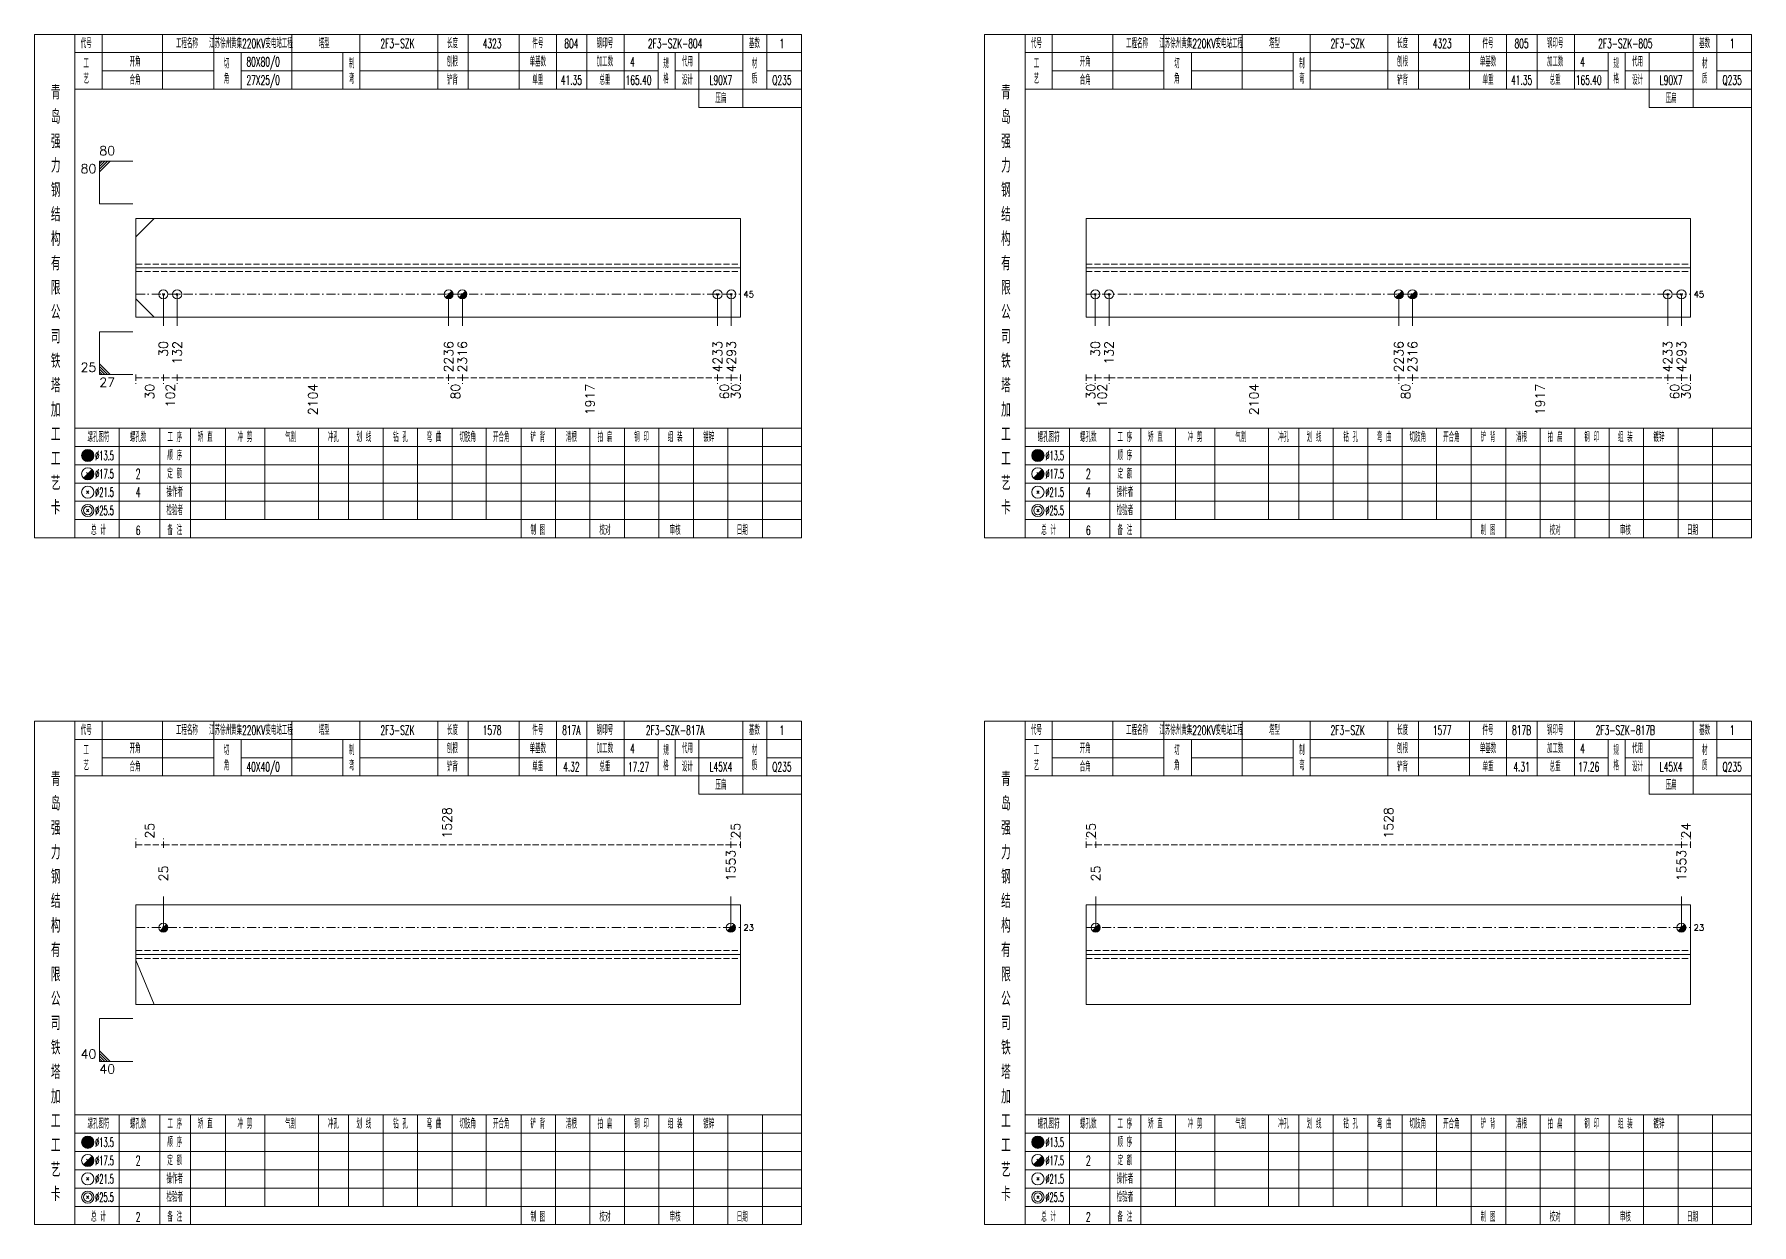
# Model space of a CAD drawing. Extents: x 0 to 4623, y -1159 to 4890.
# Drawn here: x 2803 to 3365, y 1350 to 1740 of the extents above; entities that cross this region are included whole.
import ezdxf
from ezdxf.enums import TextEntityAlignment as Align

# ---------------------------------------------------------------- set-up
doc = ezdxf.new("R2010")
doc.units = 0
doc.header["$MEASUREMENT"] = 0
doc.linetypes.add('一点画线', pattern=[5.2, 3, -1, 0.2, -1])
doc.linetypes.add('虚线', pattern=[2.75, 2, -0.75])
doc.layers.get('0').update_dxf_attribs({"linetype": 'CONTINUOUS', "lineweight": 25})
for name, color, linetype, lineweight in [('1', 7, 'CONTINUOUS', 25), ('4', 7, 'CONTINUOUS', 25), ('5', 7, 'CONTINUOUS', 25)]:
    doc.layers.add(name, color=color, linetype=linetype, lineweight=lineweight)
doc.styles.get("Standard").update_dxf_attribs({"font": 'simplex.shx', "width": 0.7, "height": 3, "bigfont": 'gbhzfs.shx'})

# ---------------------------------------------------------------- blocks, each defined once
blk = doc.blocks.new('孔17.5')
at = {"layer": '5', "color": 7, "linetype": 'Continuous', "lineweight": 13}
for p, q in [((-0.707, -0.707), (0.707, 0.707)), ((-0.2, 0.2), (0.2, -0.2))]:
    blk.add_line(p, q, dxfattribs=at)
blk.add_circle((0, 0), 1, dxfattribs=at)
for radius in [0.9, 0.8, 0.7, 0.6, 0.5, 0.4, 0.3, 0.2, 0.1]:
    blk.add_arc((0, 0), radius, 225, 45, dxfattribs=at)
blk = doc.blocks.new('孔21.5')
at = {"layer": '5', "color": 7, "linetype": 'Continuous', "lineweight": 13}
for p, q in [((-0.2, -0.2), (0.2, 0.2)), ((-0.2, 0.2), (0.2, -0.2))]:
    blk.add_line(p, q, dxfattribs=at)
blk.add_circle((0, 0), 1, dxfattribs=at)

msp = doc.modelspace()

# ---------------------------------------------------------------- linework, layer by layer
at = {"color": 7, "linetype": 'Continuous', "lineweight": 13}
for p, q in [((2823.9, 1698.5), (2834.9, 1698.5)), ((2823.9, 1684.5), (2823.9, 1698.5)), ((2824.775, 1698.5), (2823.9, 1697.625)), ((2825.65, 1698.5), (2823.9, 1696.75)), ((2826.525, 1698.5), (2823.9, 1695.875)), ((2827.4, 1698.5), (2823.9, 1695)), ((2823.9, 1684.5), (2834.9, 1684.5)), ((2835.9, 1673.667), (2841.9, 1679.667)), ((2844.9, 1654.833), (2844.9, 1644.5)), ((2849.4, 1654.833), (2849.4, 1644.5)), ((2938.364, 1654.833), (2938.364, 1644.5)), ((2942.864, 1654.833), (2942.864, 1644.5)), ((3026.5, 1654.833), (3026.5, 1644.5)), ((3031, 1654.833), (3031, 1644.5)), ((3150.3, 1654.833), (3150.3, 1644.5)), ((3154.8, 1654.833), (3154.8, 1644.5)), ((3249.764, 1654.833), (3249.764, 1644.5)), ((3254.264, 1654.833), (3254.264, 1644.5)), ((3337.9, 1654.833), (3337.9, 1644.5)), ((3342.4, 1654.833), (3342.4, 1644.5)), ((2835.9, 1653.333), (2841.9, 1647.333)), ((2823.9, 1642.5), (2834.9, 1642.5)), ((2823.9, 1642.5), (2823.9, 1628.5)), ((2827.4, 1628.5), (2823.9, 1632)), ((2826.525, 1628.5), (2823.9, 1631.125)), ((2825.65, 1628.5), (2823.9, 1630.25)), ((2824.775, 1628.5), (2823.9, 1629.375)), ((2823.9, 1628.5), (2834.9, 1628.5)), ((2844.9, 1447.333), (2844.9, 1457.5)), ((3030.862, 1447.333), (3030.862, 1457.5)), ((3150.44, 1447.333), (3150.44, 1457.5)), ((3342.385, 1447.333), (3342.385, 1457.5)), ((2835.9, 1436.685), (2841.9, 1422.167)), ((2823.9, 1417.5), (2834.9, 1417.5)), ((2823.9, 1417.5), (2823.9, 1403.5)), ((2827.4, 1403.5), (2823.9, 1407)), ((2826.525, 1403.5), (2823.9, 1406.125)), ((2825.65, 1403.5), (2823.9, 1405.25)), ((2824.775, 1403.5), (2823.9, 1404.375)), ((2823.9, 1403.5), (2834.9, 1403.5))]:
    msp.add_line(p, q, dxfattribs=at)
at = {"color": 7, "linetype": 'Continuous', "lineweight": 18}
for p, q in [((2835.9, 1679.667), (2835.9, 1647.333)), ((2835.9, 1679.667), (3034, 1679.667)), ((3034, 1679.667), (3034, 1647.333)), ((3147.3, 1679.667), (3147.3, 1647.333)), ((3147.3, 1679.667), (3345.4, 1679.667)), ((3345.4, 1679.667), (3345.4, 1647.333)), ((2835.9, 1663.5), (3034, 1663.5)), ((3147.3, 1663.5), (3345.4, 1663.5)), ((2835.9, 1454.833), (2835.9, 1422.167)), ((2835.9, 1454.833), (3034, 1454.833)), ((3034, 1454.833), (3034, 1422.167)), ((3147.3, 1454.833), (3147.3, 1422.167)), ((3147.3, 1454.833), (3345.4, 1454.833)), ((3345.4, 1454.833), (3345.4, 1422.167)), ((2835.9, 1438.5), (3034, 1438.5)), ((3147.3, 1438.5), (3345.4, 1438.5))]:
    msp.add_line(p, q, dxfattribs=at)
at = {"color": 1, "linetype": '虚线', "lineweight": 18}
for p, q in [((2835.9, 1664.667), (3034, 1664.667)), ((2835.9, 1662.333), (3034, 1662.333)), ((3147.3, 1664.667), (3345.4, 1664.667)), ((3147.3, 1662.333), (3345.4, 1662.333)), ((2835.9, 1439.833), (3034, 1439.833)), ((2835.9, 1437.167), (3034, 1437.167)), ((3147.3, 1439.833), (3345.4, 1439.833)), ((3147.3, 1437.167), (3345.4, 1437.167))]:
    msp.add_line(p, q, dxfattribs=at)
at = {"color": 3, "linetype": '一点画线', "lineweight": 13}
for p, q in [((2835.9, 1654.833), (3034, 1654.833)), ((3147.3, 1654.833), (3345.4, 1654.833)), ((2835.9, 1447.333), (3034, 1447.333)), ((3147.3, 1447.333), (3345.4, 1447.333))]:
    msp.add_line(p, q, dxfattribs=at)
at = {"color": 8, "linetype": '虚线', "lineweight": 9}
for p, q in [((2835.9, 1628.5), (2835.9, 1625.5)), ((2835.9, 1627.5), (2844.9, 1627.5)), ((2844.9, 1628.5), (2844.9, 1625.5)), ((2844.9, 1628.5), (2844.9, 1625.5)), ((2844.9, 1627.5), (2849.4, 1627.5)), ((2849.4, 1628.5), (2849.4, 1625.5)), ((2849.4, 1628.5), (2849.4, 1625.5)), ((2849.4, 1627.5), (2938.364, 1627.5)), ((2938.364, 1628.5), (2938.364, 1625.5)), ((2938.364, 1628.5), (2938.364, 1625.5)), ((2938.364, 1627.5), (2942.864, 1627.5)), ((2942.864, 1628.5), (2942.864, 1625.5)), ((2942.864, 1628.5), (2942.864, 1625.5)), ((2942.864, 1627.5), (3026.5, 1627.5)), ((3026.5, 1628.5), (3026.5, 1625.5)), ((3026.5, 1628.5), (3026.5, 1625.5)), ((3026.5, 1627.5), (3031, 1627.5)), ((3031, 1628.5), (3031, 1625.5)), ((3031, 1628.5), (3031, 1625.5)), ((3031, 1627.5), (3034, 1627.5)), ((3034, 1628.5), (3034, 1625.5)), ((3147.3, 1628.5), (3147.3, 1625.5)), ((3147.3, 1627.5), (3150.3, 1627.5)), ((3150.3, 1628.5), (3150.3, 1625.5)), ((3150.3, 1628.5), (3150.3, 1625.5)), ((3150.3, 1627.5), (3154.8, 1627.5)), ((3154.8, 1628.5), (3154.8, 1625.5)), ((3154.8, 1628.5), (3154.8, 1625.5)), ((3154.8, 1627.5), (3249.764, 1627.5)), ((3249.764, 1628.5), (3249.764, 1625.5)), ((3249.764, 1628.5), (3249.764, 1625.5)), ((3249.764, 1627.5), (3254.264, 1627.5)), ((3254.264, 1628.5), (3254.264, 1625.5)), ((3254.264, 1628.5), (3254.264, 1625.5)), ((3254.264, 1627.5), (3337.9, 1627.5)), ((3337.9, 1628.5), (3337.9, 1625.5)), ((3337.9, 1628.5), (3337.9, 1625.5)), ((3337.9, 1627.5), (3342.4, 1627.5)), ((3342.4, 1628.5), (3342.4, 1625.5)), ((3342.4, 1628.5), (3342.4, 1625.5)), ((3342.4, 1627.5), (3345.4, 1627.5)), ((3345.4, 1628.5), (3345.4, 1625.5)), ((2835.9, 1473.5), (2835.9, 1476.5)), ((2844.9, 1473.5), (2844.9, 1476.5)), ((2844.9, 1473.5), (2844.9, 1476.5)), ((3030.862, 1473.5), (3030.862, 1476.5)), ((3030.862, 1473.5), (3030.862, 1476.5)), ((3034, 1473.5), (3034, 1476.5)), ((3147.3, 1473.5), (3147.3, 1476.5)), ((3150.44, 1473.5), (3150.44, 1476.5)), ((3150.44, 1473.5), (3150.44, 1476.5)), ((3342.385, 1473.5), (3342.385, 1476.5)), ((3342.385, 1473.5), (3342.385, 1476.5)), ((3345.4, 1473.5), (3345.4, 1476.5)), ((2835.9, 1474.5), (2844.9, 1474.5)), ((2844.9, 1474.5), (3030.862, 1474.5)), ((3030.862, 1474.5), (3034, 1474.5)), ((3147.3, 1474.5), (3150.44, 1474.5)), ((3150.44, 1474.5), (3342.385, 1474.5)), ((3342.385, 1474.5), (3345.4, 1474.5))]:
    msp.add_line(p, q, dxfattribs=at)
at = {"layer": '1', "color": 7, "linetype": 'Continuous', "lineweight": 18}
for p, q in [((2835.9, 1647.333), (3034, 1647.333)), ((3147.3, 1647.333), (3345.4, 1647.333)), ((2835.9, 1422.167), (3034, 1422.167)), ((3147.3, 1422.167), (3345.4, 1422.167))]:
    msp.add_line(p, q, dxfattribs=at)
at = {"layer": '4', "color": 1, "linetype": 'Continuous', "lineweight": 18}
for p, q in [((2815.9, 1575), (2815.9, 1740)), ((2824.8, 1722), (2824.8, 1740)), ((2844.6, 1722), (2844.6, 1740)), ((2861.4, 1722), (2861.4, 1740)), ((2887, 1722), (2887, 1740)), ((2909.3, 1722), (2909.3, 1740)), ((2934.8, 1722), (2934.8, 1740)), ((2944.8, 1722), (2944.8, 1740)), ((2961.5, 1722), (2961.5, 1740)), ((2973.7, 1722), (2973.7, 1740)), ((2983.7, 1722), (2983.7, 1740)), ((2995.9, 1722), (2995.9, 1740)), ((3034.8, 1716), (3034.8, 1740)), ((3042.6, 1722), (3042.6, 1740)), ((3127.3, 1575), (3127.3, 1740)), ((3136.2, 1722), (3136.2, 1740)), ((3156, 1722), (3156, 1740)), ((3172.8, 1722), (3172.8, 1740)), ((3198.4, 1722), (3198.4, 1740)), ((3220.7, 1722), (3220.7, 1740)), ((3246.2, 1722), (3246.2, 1740)), ((3256.2, 1722), (3256.2, 1740)), ((3272.9, 1722), (3272.9, 1740)), ((3285.1, 1722), (3285.1, 1740)), ((3295.1, 1722), (3295.1, 1740)), ((3307.3, 1722), (3307.3, 1740)), ((3346.2, 1716), (3346.2, 1740)), ((3354, 1722), (3354, 1740)), ((2815.9, 1734), (3054, 1734)), ((2870.4, 1722), (2870.4, 1734)), ((2903.7, 1722), (2903.7, 1734)), ((3007, 1722), (3007, 1734)), ((3012.6, 1722), (3012.6, 1734)), ((3020.4, 1716), (3020.4, 1734)), ((3127.3, 1734), (3365.4, 1734)), ((3181.8, 1722), (3181.8, 1734)), ((3215.1, 1722), (3215.1, 1734)), ((3318.4, 1722), (3318.4, 1734)), ((3324, 1722), (3324, 1734)), ((3331.8, 1716), (3331.8, 1734)), ((2824.8, 1728), (2861.4, 1728)), ((2870.4, 1728), (2903.7, 1728)), ((2909.3, 1728), (3007, 1728)), ((3012.6, 1728), (3034.8, 1728)), ((3042.6, 1728), (3054, 1728)), ((3136.2, 1728), (3172.8, 1728)), ((3181.8, 1728), (3215.1, 1728)), ((3220.7, 1728), (3318.4, 1728)), ((3324, 1728), (3346.2, 1728)), ((3354, 1728), (3365.4, 1728)), ((2815.9, 1722), (3054, 1722)), ((3127.3, 1722), (3365.4, 1722)), ((3020.4, 1716), (3054, 1716)), ((3331.8, 1716), (3365.4, 1716)), ((2815.9, 1611), (3054, 1611)), ((2830.4, 1575), (2830.4, 1611)), ((2843.7, 1575), (2843.7, 1611)), ((2853.8, 1575), (2853.8, 1611)), ((2865.2, 1581), (2865.2, 1611)), ((2878.1, 1581), (2878.1, 1611)), ((2895.7, 1581), (2895.7, 1611)), ((2905.6, 1581), (2905.6, 1611)), ((2916.9, 1581), (2916.9, 1611)), ((2928.2, 1581), (2928.2, 1611)), ((2939.5, 1581), (2939.5, 1611)), ((2950.7, 1581), (2950.7, 1611)), ((2962.1, 1581), (2962.1, 1611)), ((2973.4, 1581), (2973.4, 1611)), ((2984.7, 1581), (2984.7, 1611)), ((2996, 1581), (2996, 1611)), ((3007.3, 1581), (3007.3, 1611)), ((3018.6, 1581), (3018.6, 1611)), ((3029.9, 1581), (3029.9, 1611)), ((3041.2, 1581), (3041.2, 1611)), ((3127.3, 1611), (3365.4, 1611)), ((3141.8, 1575), (3141.8, 1611)), ((3155.1, 1575), (3155.1, 1611)), ((3165.2, 1575), (3165.2, 1611)), ((3176.6, 1581), (3176.6, 1611)), ((3189.5, 1581), (3189.5, 1611)), ((3207.1, 1581), (3207.1, 1611)), ((3217, 1581), (3217, 1611)), ((3228.3, 1581), (3228.3, 1611)), ((3239.6, 1581), (3239.6, 1611)), ((3250.9, 1581), (3250.9, 1611)), ((3262.1, 1581), (3262.1, 1611)), ((3273.5, 1581), (3273.5, 1611)), ((3284.8, 1581), (3284.8, 1611)), ((3296.1, 1581), (3296.1, 1611)), ((3307.4, 1581), (3307.4, 1611)), ((3318.7, 1581), (3318.7, 1611)), ((3330, 1581), (3330, 1611)), ((3341.3, 1581), (3341.3, 1611)), ((3352.6, 1581), (3352.6, 1611)), ((2815.9, 1605), (3054, 1605)), ((3127.3, 1605), (3365.4, 1605)), ((2815.9, 1599), (3054, 1599)), ((3127.3, 1599), (3365.4, 1599)), ((2815.9, 1593), (3054, 1593)), ((3127.3, 1593), (3365.4, 1593)), ((2815.9, 1587), (3054, 1587)), ((3127.3, 1587), (3365.4, 1587)), ((2815.9, 1581), (3054, 1581)), ((2962.1, 1575), (2962.1, 1581)), ((2973.4, 1575), (2973.4, 1581)), ((2984.7, 1575), (2984.7, 1581)), ((2996, 1575), (2996, 1581)), ((3007.3, 1575), (3007.3, 1581)), ((3018.6, 1575), (3018.6, 1581)), ((3029.9, 1575), (3029.9, 1581)), ((3041.2, 1575), (3041.2, 1581)), ((3127.3, 1581), (3365.4, 1581)), ((3273.5, 1575), (3273.5, 1581)), ((3284.8, 1575), (3284.8, 1581)), ((3296.1, 1575), (3296.1, 1581)), ((3307.4, 1575), (3307.4, 1581)), ((3318.7, 1575), (3318.7, 1581)), ((3330, 1575), (3330, 1581)), ((3341.3, 1575), (3341.3, 1581)), ((3352.6, 1575), (3352.6, 1581)), ((2815.9, 1350), (2815.9, 1515)), ((2824.8, 1497), (2824.8, 1515)), ((2844.6, 1497), (2844.6, 1515)), ((2861.4, 1497), (2861.4, 1515)), ((2887, 1497), (2887, 1515)), ((2909.3, 1497), (2909.3, 1515)), ((2934.8, 1497), (2934.8, 1515)), ((2944.8, 1497), (2944.8, 1515)), ((2961.5, 1497), (2961.5, 1515)), ((2973.7, 1497), (2973.7, 1515)), ((2983.7, 1497), (2983.7, 1515)), ((2995.9, 1497), (2995.9, 1515)), ((3034.8, 1491), (3034.8, 1515)), ((3042.6, 1497), (3042.6, 1515)), ((3127.3, 1350), (3127.3, 1515)), ((3136.2, 1497), (3136.2, 1515)), ((3156, 1497), (3156, 1515)), ((3172.8, 1497), (3172.8, 1515)), ((3198.4, 1497), (3198.4, 1515)), ((3220.7, 1497), (3220.7, 1515)), ((3246.2, 1497), (3246.2, 1515)), ((3256.2, 1497), (3256.2, 1515)), ((3272.9, 1497), (3272.9, 1515)), ((3285.1, 1497), (3285.1, 1515)), ((3295.1, 1497), (3295.1, 1515)), ((3307.3, 1497), (3307.3, 1515)), ((3346.2, 1491), (3346.2, 1515)), ((3354, 1497), (3354, 1515)), ((2815.9, 1509), (3054, 1509)), ((2870.4, 1497), (2870.4, 1509)), ((2903.7, 1497), (2903.7, 1509)), ((3007, 1497), (3007, 1509)), ((3012.6, 1497), (3012.6, 1509)), ((3020.4, 1491), (3020.4, 1509)), ((3127.3, 1509), (3365.4, 1509)), ((3181.8, 1497), (3181.8, 1509)), ((3215.1, 1497), (3215.1, 1509)), ((3318.4, 1497), (3318.4, 1509)), ((3324, 1497), (3324, 1509)), ((3331.8, 1491), (3331.8, 1509)), ((2824.8, 1503), (2861.4, 1503)), ((2870.4, 1503), (2903.7, 1503)), ((2909.3, 1503), (3007, 1503)), ((3012.6, 1503), (3034.8, 1503)), ((3042.6, 1503), (3054, 1503)), ((3136.2, 1503), (3172.8, 1503)), ((3181.8, 1503), (3215.1, 1503)), ((3220.7, 1503), (3318.4, 1503)), ((3324, 1503), (3346.2, 1503)), ((3354, 1503), (3365.4, 1503)), ((2815.9, 1497), (3054, 1497)), ((3127.3, 1497), (3365.4, 1497)), ((3020.4, 1491), (3054, 1491)), ((3331.8, 1491), (3365.4, 1491)), ((2815.9, 1386), (3054, 1386)), ((2830.4, 1350), (2830.4, 1386)), ((2843.7, 1350), (2843.7, 1386)), ((2853.8, 1350), (2853.8, 1386)), ((2865.2, 1356), (2865.2, 1386)), ((2878.1, 1356), (2878.1, 1386)), ((2895.7, 1356), (2895.7, 1386)), ((2905.6, 1356), (2905.6, 1386)), ((2916.9, 1356), (2916.9, 1386)), ((2928.2, 1356), (2928.2, 1386)), ((2939.5, 1356), (2939.5, 1386)), ((2950.7, 1356), (2950.7, 1386)), ((2962.1, 1356), (2962.1, 1386)), ((2973.4, 1356), (2973.4, 1386)), ((2984.7, 1356), (2984.7, 1386)), ((2996, 1356), (2996, 1386)), ((3007.3, 1356), (3007.3, 1386)), ((3018.6, 1356), (3018.6, 1386)), ((3029.9, 1356), (3029.9, 1386)), ((3041.2, 1356), (3041.2, 1386)), ((3127.3, 1386), (3365.4, 1386)), ((3141.8, 1350), (3141.8, 1386)), ((3155.1, 1350), (3155.1, 1386)), ((3165.2, 1350), (3165.2, 1386)), ((3176.6, 1356), (3176.6, 1386)), ((3189.5, 1356), (3189.5, 1386)), ((3207.1, 1356), (3207.1, 1386)), ((3217, 1356), (3217, 1386)), ((3228.3, 1356), (3228.3, 1386)), ((3239.6, 1356), (3239.6, 1386)), ((3250.9, 1356), (3250.9, 1386)), ((3262.1, 1356), (3262.1, 1386)), ((3273.5, 1356), (3273.5, 1386)), ((3284.8, 1356), (3284.8, 1386)), ((3296.1, 1356), (3296.1, 1386)), ((3307.4, 1356), (3307.4, 1386)), ((3318.7, 1356), (3318.7, 1386)), ((3330, 1356), (3330, 1386)), ((3341.3, 1356), (3341.3, 1386)), ((3352.6, 1356), (3352.6, 1386)), ((2815.9, 1380), (3054, 1380)), ((3127.3, 1380), (3365.4, 1380)), ((2815.9, 1374), (3054, 1374)), ((3127.3, 1374), (3365.4, 1374)), ((2815.9, 1368), (3054, 1368)), ((3127.3, 1368), (3365.4, 1368)), ((2815.9, 1362), (3054, 1362)), ((3127.3, 1362), (3365.4, 1362)), ((2815.9, 1356), (3054, 1356)), ((2962.1, 1350), (2962.1, 1356)), ((2973.4, 1350), (2973.4, 1356)), ((2984.7, 1350), (2984.7, 1356)), ((2996, 1350), (2996, 1356)), ((3007.3, 1350), (3007.3, 1356)), ((3018.6, 1350), (3018.6, 1356)), ((3029.9, 1350), (3029.9, 1356)), ((3041.2, 1350), (3041.2, 1356)), ((3127.3, 1356), (3365.4, 1356)), ((3273.5, 1350), (3273.5, 1356)), ((3284.8, 1350), (3284.8, 1356)), ((3296.1, 1350), (3296.1, 1356)), ((3307.4, 1350), (3307.4, 1356)), ((3318.7, 1350), (3318.7, 1356)), ((3330, 1350), (3330, 1356)), ((3341.3, 1350), (3341.3, 1356)), ((3352.6, 1350), (3352.6, 1356))]:
    msp.add_line(p, q, dxfattribs=at)
at = {"layer": '4', "color": 7, "linetype": 'Continuous', "lineweight": 13}
for p, q in [((2819.9, 1601.8), (2820.3, 1602.2)), ((2820.3, 1601.8), (2819.9, 1602.2)), ((3131.3, 1601.8), (3131.7, 1602.2)), ((3131.7, 1601.8), (3131.3, 1602.2)), ((2818.686, 1594.586), (2821.514, 1597.414)), ((2819.7, 1596.4), (2820.5, 1595.6)), ((3130.086, 1594.586), (3132.914, 1597.414)), ((3131.1, 1596.4), (3131.9, 1595.6)), ((2819.7, 1589.6), (2820.5, 1590.4)), ((2819.7, 1590.4), (2820.5, 1589.6)), ((3131.1, 1589.6), (3131.9, 1590.4)), ((3131.1, 1590.4), (3131.9, 1589.6)), ((2819.7, 1583.6), (2820.5, 1584.4)), ((2819.7, 1584.4), (2820.5, 1583.6)), ((3131.1, 1583.6), (3131.9, 1584.4)), ((3131.1, 1584.4), (3131.9, 1583.6)), ((2819.9, 1376.8), (2820.3, 1377.2)), ((2820.3, 1376.8), (2819.9, 1377.2)), ((3131.3, 1376.8), (3131.7, 1377.2)), ((3131.7, 1376.8), (3131.3, 1377.2)), ((2818.686, 1369.586), (2821.514, 1372.414)), ((2819.7, 1371.4), (2820.5, 1370.6)), ((3130.086, 1369.586), (3132.914, 1372.414)), ((3131.1, 1371.4), (3131.9, 1370.6)), ((2819.7, 1364.6), (2820.5, 1365.4)), ((2819.7, 1365.4), (2820.5, 1364.6)), ((3131.1, 1364.6), (3131.9, 1365.4)), ((3131.1, 1365.4), (3131.9, 1364.6)), ((2819.7, 1358.6), (2820.5, 1359.4)), ((2819.7, 1359.4), (2820.5, 1358.6)), ((3131.1, 1358.6), (3131.9, 1359.4)), ((3131.1, 1359.4), (3131.9, 1358.6))]:
    msp.add_line(p, q, dxfattribs=at)
at = {"layer": '4', "color": 1, "linetype": 'Continuous', "lineweight": 18}
for points in [[(2802.6, 1740), (2802.6, 1575), (3054, 1575), (3054, 1740)], [(3114, 1740), (3114, 1575), (3365.4, 1575), (3365.4, 1740)], [(2802.6, 1515), (2802.6, 1350), (3054, 1350), (3054, 1515)], [(3114, 1515), (3114, 1350), (3365.4, 1350), (3365.4, 1515)]]:
    msp.add_lwpolyline(points, close=True, dxfattribs=at)
at = {"layer": '4', "color": 7, "linetype": 'Continuous', "lineweight": 13}
for centre, radius in [((2820.1, 1602), 2), ((3131.5, 1602), 2), ((2820.1, 1602), 1.8), ((2820.1, 1602), 1.6), ((2820.1, 1602), 1.4), ((2820.1, 1602), 1.2), ((2820.1, 1602), 1), ((2820.1, 1602), 0.8), ((2820.1, 1602), 0.6), ((2820.1, 1602), 0.4), ((2820.1, 1602), 0.2), ((3131.5, 1602), 1.8), ((3131.5, 1602), 1.6), ((3131.5, 1602), 1.4), ((3131.5, 1602), 1.2), ((3131.5, 1602), 1), ((3131.5, 1602), 0.8), ((3131.5, 1602), 0.6), ((3131.5, 1602), 0.4), ((3131.5, 1602), 0.2), ((2820.1, 1596), 2), ((3131.5, 1596), 2), ((2820.1, 1590), 2), ((3131.5, 1590), 2), ((2820.1, 1584), 2), ((2820.1, 1584), 1.4), ((3131.5, 1584), 2), ((3131.5, 1584), 1.4), ((2820.1, 1377), 2), ((3131.5, 1377), 2), ((2820.1, 1377), 1.8), ((2820.1, 1377), 1.6), ((2820.1, 1377), 1.4), ((2820.1, 1377), 1.2), ((2820.1, 1377), 1), ((2820.1, 1377), 0.8), ((2820.1, 1377), 0.6), ((2820.1, 1377), 0.4), ((2820.1, 1377), 0.2), ((3131.5, 1377), 1.8), ((3131.5, 1377), 1.6), ((3131.5, 1377), 1.4), ((3131.5, 1377), 1.2), ((3131.5, 1377), 1), ((3131.5, 1377), 0.8), ((3131.5, 1377), 0.6), ((3131.5, 1377), 0.4), ((3131.5, 1377), 0.2), ((2820.1, 1371), 2), ((3131.5, 1371), 2), ((2820.1, 1365), 2), ((3131.5, 1365), 2), ((2820.1, 1359), 2), ((2820.1, 1359), 1.4), ((3131.5, 1359), 2), ((3131.5, 1359), 1.4)]:
    msp.add_circle(centre, radius, dxfattribs=at)
for centre, radius in [((2820.1, 1596), 1.8), ((2820.1, 1596), 1.6), ((2820.1, 1596), 1.4), ((2820.1, 1596), 1.2), ((2820.1, 1596), 1), ((2820.1, 1596), 0.8), ((2820.1, 1596), 0.6), ((2820.1, 1596), 0.4), ((2820.1, 1596), 0.2), ((3131.5, 1596), 1.8), ((3131.5, 1596), 1.6), ((3131.5, 1596), 1.4), ((3131.5, 1596), 1.2), ((3131.5, 1596), 1), ((3131.5, 1596), 0.8), ((3131.5, 1596), 0.6), ((3131.5, 1596), 0.4), ((3131.5, 1596), 0.2), ((2820.1, 1371), 1.8), ((2820.1, 1371), 1.6), ((2820.1, 1371), 1.4), ((2820.1, 1371), 1.2), ((2820.1, 1371), 1), ((2820.1, 1371), 0.8), ((2820.1, 1371), 0.6), ((2820.1, 1371), 0.4), ((2820.1, 1371), 0.2), ((3131.5, 1371), 1.8), ((3131.5, 1371), 1.6), ((3131.5, 1371), 1.4), ((3131.5, 1371), 1.2), ((3131.5, 1371), 1), ((3131.5, 1371), 0.8), ((3131.5, 1371), 0.6), ((3131.5, 1371), 0.4), ((3131.5, 1371), 0.2)]:
    msp.add_arc(centre, radius, 225, 45, dxfattribs=at)

# ---------------------------------------------------------------- block references
at = {"color": 7, "linetype": 'Continuous', "lineweight": 13, "xscale": 1.5, "yscale": 1.5, "zscale": 1.5}
for p in [(2844.9, 1447.333), (3030.862, 1447.333), (3150.44, 1447.333), (3342.385, 1447.333)]:
    msp.add_blockref('孔17.5', p, dxfattribs=at)
at = {"layer": '1', "color": 7, "linetype": 'Continuous', "lineweight": 13, "xscale": 1.5, "yscale": 1.5, "zscale": 1.5}
for name, p in [('孔21.5', (2844.9, 1654.833)), ('孔21.5', (2849.4, 1654.833)), ('孔17.5', (2938.364, 1654.833)), ('孔17.5', (2942.864, 1654.833)), ('孔21.5', (3026.5, 1654.833)), ('孔21.5', (3031, 1654.833)), ('孔21.5', (3150.3, 1654.833)), ('孔21.5', (3154.8, 1654.833)), ('孔17.5', (3249.764, 1654.833)), ('孔17.5', (3254.264, 1654.833)), ('孔21.5', (3337.9, 1654.833)), ('孔21.5', (3342.4, 1654.833))]:
    msp.add_blockref(name, p, dxfattribs=at)

# ---------------------------------------------------------------- texts
at = {"color": 7, "linetype": 'Continuous', "lineweight": 13}
msp.add_text('80', height=3, dxfattribs=at).set_placement((2823.9, 1699.5), align=Align.BOTTOM_LEFT)
msp.add_text('80', height=3, dxfattribs=at).set_placement((2822.9, 1697.5), align=Align.TOP_RIGHT)
for s, p in [('45', (3035, 1654.833)), ('45', (3346.4, 1654.833)), ('23', (3035, 1447.333)), ('23', (3346.4, 1447.333))]:
    msp.add_text(s, height=2, dxfattribs=at).set_placement(p, align=Align.MIDDLE_LEFT)
for s, p in [('25', (2822.9, 1628.5)), ('40', (2822.9, 1403.5))]:
    msp.add_text(s, height=3, dxfattribs=at).set_placement(p, align=Align.BOTTOM_RIGHT)
for s, p in [('27', (2823.9, 1627.5)), ('40', (2823.9, 1402.5))]:
    msp.add_text(s, height=3, dxfattribs=at).set_placement(p, align=Align.TOP_LEFT)
at = {"color": 8, "linetype": 'Continuous', "lineweight": 9}
for s, p in [('30', (2840.4, 1625.5)), ('102', (2847.15, 1625.5)), ('2104', (2893.882, 1625.5)), ('80', (2940.614, 1625.5)), ('1917', (2984.682, 1625.5)), ('60', (3028.75, 1625.5)), ('30', (3032.5, 1625.5)), ('30', (3148.8, 1625.5)), ('102', (3152.55, 1625.5)), ('2104', (3202.282, 1625.5)), ('80', (3252.014, 1625.5)), ('1917', (3296.082, 1625.5)), ('60', (3340.15, 1625.5)), ('30', (3343.9, 1625.5))]:
    msp.add_text(s, height=3, rotation=90, dxfattribs=at).set_placement(p, align=Align.MIDDLE_RIGHT)
for s, p in [('1528', (2937.881, 1476.5)), ('1528', (3246.413, 1476.5)), ('25', (2840.4, 1476.5)), ('25', (3032.431, 1476.5)), ('25', (3148.87, 1476.5)), ('24', (3343.893, 1476.5))]:
    msp.add_text(s, height=3, rotation=90, dxfattribs=at).set_placement(p, align=Align.MIDDLE_LEFT)
at = {"color": 7, "linetype": 'Continuous', "lineweight": 13}
for s, p in [('1553', (3030.862, 1462.5)), ('1553', (3342.385, 1462.5)), ('25', (2844.9, 1462.5)), ('25', (3150.44, 1462.5))]:
    msp.add_text(s, height=3, rotation=90, dxfattribs=at).set_placement(p, align=Align.MIDDLE_LEFT)
at = {"layer": '1', "color": 7, "linetype": 'Continuous', "lineweight": 13}
for s, p in [('30', (2844.9, 1639.5)), ('132', (2849.4, 1639.5)), ('2236', (2938.364, 1639.5)), ('2316', (2942.864, 1639.5)), ('4233', (3026.5, 1639.5)), ('4293', (3031, 1639.5)), ('30', (3150.3, 1639.5)), ('132', (3154.8, 1639.5)), ('2236', (3249.764, 1639.5)), ('2316', (3254.264, 1639.5)), ('4233', (3337.9, 1639.5)), ('4293', (3342.4, 1639.5))]:
    msp.add_text(s, height=3, rotation=90, dxfattribs=at).set_placement(p, align=Align.MIDDLE_RIGHT)
at = {"layer": '4', "color": 1, "linetype": 'Continuous', "lineweight": 13}
for s, height, width, p in [('代号', 3, 0.6, (2819.6, 1737)), ('工程名称', 3, 0.6, (2852.6, 1737)), ('江苏徐州黄集220KV变电站工程', 3, 0.6, (2873.6, 1737)), ('塔型', 3, 0.6, (2897.6, 1737)), ('2F3-SZK', 3, 0.6, (2921.6, 1737)), ('长度', 3, 0.6, (2939.6, 1737)), ('4323', 3, 0.6, (2952.6, 1737)), ('件号', 3, 0.6, (2967.6, 1737)), ('804', 3, 0.6, (2978.6, 1737)), ('钢印号', 3, 0.6, (2989.6, 1737)), ('2F3-SZK-804', 3, 0.6, (3012.6, 1737)), ('基数', 3, 0.6, (3038.6, 1737)), ('1', 3, 0.6, (3047.6, 1737)), ('代号', 3, 0.6, (3131, 1737)), ('工程名称', 3, 0.6, (3164, 1737)), ('江苏徐州黄集220KV变电站工程', 3, 0.6, (3185, 1737)), ('塔型', 3, 0.6, (3209, 1737)), ('2F3-SZK', 3, 0.6, (3233, 1737)), ('长度', 3, 0.6, (3251, 1737)), ('4323', 3, 0.6, (3264, 1737)), ('件号', 3, 0.6, (3279, 1737)), ('805', 3, 0.6, (3290, 1737)), ('钢印号', 3, 0.6, (3301, 1737)), ('2F3-SZK-805', 3, 0.6, (3324, 1737)), ('基数', 3, 0.6, (3350, 1737)), ('1', 3, 0.6, (3359, 1737)), ('工', 3, 0.6, (2819.6, 1730.4)), ('开角', 3, 0.6, (2835.6, 1731)), ('切', 3, 0.6, (2865.6, 1730.4)), ('80X80/0', 3, 0.6, (2877.6, 1731)), ('制', 3, 0.6, (2906.6, 1730.4)), ('刨根', 3, 0.6, (2939.6, 1731)), ('单基数', 3, 0.6, (2967.6, 1731)), ('加工数', 3, 0.6, (2989.6, 1731)), ('4', 3, 0.6, (2998.6, 1731)), ('规', 3, 0.6, (3009.6, 1730.4)), ('代用', 3, 0.6, (3016.6, 1731)), ('材', 3, 0.6, (3038.6, 1730.4)), ('工', 3, 0.6, (3131, 1730.4)), ('开角', 3, 0.6, (3147, 1731)), ('切', 3, 0.6, (3177, 1730.4)), ('制', 3, 0.6, (3218, 1730.4)), ('刨根', 3, 0.6, (3251, 1731)), ('单基数', 3, 0.6, (3279, 1731)), ('加工数', 3, 0.6, (3301, 1731)), ('4', 3, 0.6, (3310, 1731)), ('规', 3, 0.6, (3321, 1730.4)), ('代用', 3, 0.6, (3328, 1731)), ('材', 3, 0.6, (3350, 1730.4)), ('青', 4.6, 0.8, (2809.6, 1721)), ('艺', 3, 0.6, (2819.6, 1725.4)), ('合角', 3, 0.6, (2835.6, 1725)), ('角', 3, 0.6, (2865.6, 1725.4)), ('27X25/0', 3, 0.6, (2877.6, 1725)), ('弯', 3, 0.6, (2906.6, 1725.4)), ('铲背', 3, 0.6, (2939.6, 1725)), ('单重', 3, 0.6, (2967.6, 1725)), ('41.35', 3, 0.6, (2978.6, 1725)), ('总重', 3, 0.6, (2989.6, 1725)), ('165.40', 3, 0.6, (3000.6, 1725)), ('格', 3, 0.6, (3009.6, 1725.4)), ('设计', 3, 0.6, (3016.6, 1725)), ('L90X7', 3, 0.6, (3027.6, 1725)), ('质', 3, 0.6, (3038.6, 1725.4)), ('Q235', 3, 0.6, (3047.6, 1725)), ('青', 4.6, 0.8, (3121, 1721)), ('艺', 3, 0.6, (3131, 1725.4)), ('合角', 3, 0.6, (3147, 1725)), ('角', 3, 0.6, (3177, 1725.4)), ('弯', 3, 0.6, (3218, 1725.4)), ('铲背', 3, 0.6, (3251, 1725)), ('单重', 3, 0.6, (3279, 1725)), ('41.35', 3, 0.6, (3290, 1725)), ('总重', 3, 0.6, (3301, 1725)), ('165.40', 3, 0.6, (3312, 1725)), ('格', 3, 0.6, (3321, 1725.4)), ('设计', 3, 0.6, (3328, 1725)), ('L90X7', 3, 0.6, (3339, 1725)), ('质', 3, 0.6, (3350, 1725.4)), ('Q235', 3, 0.6, (3359, 1725)), ('压扁', 3, 0.6, (3027.6, 1719)), ('压扁', 3, 0.6, (3339, 1719)), ('岛', 4.6, 0.8, (2809.6, 1713)), ('岛', 4.6, 0.8, (3121, 1713)), ('强', 4.6, 0.8, (2809.6, 1705)), ('强', 4.6, 0.8, (3121, 1705)), ('力', 4.6, 0.8, (2809.6, 1697)), ('力', 4.6, 0.8, (3121, 1697)), ('钢', 4.6, 0.8, (2809.6, 1689)), ('钢', 4.6, 0.8, (3121, 1689)), ('结', 4.6, 0.8, (2809.6, 1681)), ('结', 4.6, 0.8, (3121, 1681)), ('构', 4.6, 0.8, (2809.6, 1673)), ('构', 4.6, 0.8, (3121, 1673)), ('有', 4.6, 0.8, (2809.6, 1665)), ('有', 4.6, 0.8, (3121, 1665)), ('限', 4.6, 0.8, (2809.6, 1657)), ('限', 4.6, 0.8, (3121, 1657)), ('公', 4.6, 0.8, (2809.6, 1649)), ('公', 4.6, 0.8, (3121, 1649)), ('司', 4.6, 0.8, (2809.6, 1641)), ('司', 4.6, 0.8, (3121, 1641)), ('铁', 4.6, 0.8, (2809.6, 1633)), ('铁', 4.6, 0.8, (3121, 1633)), ('塔', 4.6, 0.8, (2809.6, 1625)), ('塔', 4.6, 0.8, (3121, 1625)), ('加', 4.6, 0.8, (2809.6, 1617)), ('加', 4.6, 0.8, (3121, 1617)), ('工', 4.6, 0.8, (2809.6, 1609)), ('螺孔图符', 3, 0.6, (2823.6, 1608)), ('螺孔数', 3, 0.6, (2836.6, 1608)), ('工 序', 3, 0.6, (2848.6, 1608)), ('矫 直', 3, 0.6, (2858.6, 1608)), ('冲 剪', 3, 0.6, (2871.6, 1608)), ('气割', 3, 0.6, (2886.6, 1608)), ('冲孔', 3, 0.6, (2900.6, 1608)), ('划 线', 3, 0.6, (2910.6, 1608)), ('钻 孔', 3, 0.6, (2922.6, 1608)), ('弯 曲', 3, 0.6, (2933.6, 1608)), ('切肢角', 3, 0.6, (2944.6, 1608)), ('开合角', 3, 0.6, (2955.6, 1608)), ('铲 背', 3, 0.6, (2967.6, 1608)), ('清根', 3, 0.6, (2978.6, 1608)), ('拍 扁', 3, 0.6, (2989.6, 1608)), ('钢 印', 3, 0.6, (3001.6, 1608)), ('组 装', 3, 0.6, (3012.6, 1608)), ('镀锌', 3, 0.6, (3023.6, 1608)), ('工', 4.6, 0.8, (3121, 1609)), ('螺孔图符', 3, 0.6, (3135, 1608)), ('螺孔数', 3, 0.6, (3148, 1608)), ('工 序', 3, 0.6, (3160, 1608)), ('矫 直', 3, 0.6, (3170, 1608)), ('冲 剪', 3, 0.6, (3183, 1608)), ('气割', 3, 0.6, (3198, 1608)), ('冲孔', 3, 0.6, (3212, 1608)), ('划 线', 3, 0.6, (3222, 1608)), ('钻 孔', 3, 0.6, (3234, 1608)), ('弯 曲', 3, 0.6, (3245, 1608)), ('切肢角', 3, 0.6, (3256, 1608)), ('开合角', 3, 0.6, (3267, 1608)), ('铲 背', 3, 0.6, (3279, 1608)), ('清根', 3, 0.6, (3290, 1608)), ('拍 扁', 3, 0.6, (3301, 1608)), ('钢 印', 3, 0.6, (3313, 1608)), ('组 装', 3, 0.6, (3324, 1608)), ('镀锌', 3, 0.6, (3335, 1608)), ('工', 4.6, 0.8, (2809.6, 1601)), ('%%C13.5', 3, 0.5, (2825.6, 1602)), ('顺 序', 3, 0.6, (2848.6, 1602)), ('工', 4.6, 0.8, (3121, 1601)), ('%%C13.5', 3, 0.5, (3137, 1602)), ('顺 序', 3, 0.6, (3160, 1602)), ('艺', 4.6, 0.8, (2809.6, 1593)), ('%%C17.5', 3, 0.5, (2825.6, 1596)), ('2', 3.2, 0.6, (2836.6, 1596)), ('定 额', 3, 0.6, (2848.6, 1596)), ('艺', 4.6, 0.8, (3121, 1593)), ('%%C17.5', 3, 0.5, (3137, 1596)), ('2', 3.2, 0.6, (3148, 1596)), ('定 额', 3, 0.6, (3160, 1596)), ('卡', 4.6, 0.8, (2809.6, 1585)), ('%%C21.5', 3, 0.5, (2825.6, 1590)), ('4', 3.2, 0.6, (2836.6, 1590)), ('操作者', 3, 0.6, (2848.6, 1590)), ('卡', 4.6, 0.8, (3121, 1585)), ('%%C21.5', 3, 0.5, (3137, 1590)), ('4', 3.2, 0.6, (3148, 1590)), ('操作者', 3, 0.6, (3160, 1590)), ('%%C25.5', 3, 0.5, (2825.6, 1584)), ('检验者', 3, 0.6, (2848.6, 1584)), ('%%C25.5', 3, 0.5, (3137, 1584)), ('检验者', 3, 0.6, (3160, 1584)), ('总 计', 3, 0.6, (2823.6, 1577.5)), ('6', 3, 0.6, (2836.6, 1577.5)), ('备 注', 3, 0.6, (2848.6, 1577.5)), ('制 图', 3, 0.6, (2967.6, 1577.5)), ('校对', 3, 0.6, (2989.6, 1577.5)), ('审核', 3, 0.6, (3012.6, 1577.5)), ('日期', 3, 0.6, (3034.6, 1577.5)), ('总 计', 3, 0.6, (3135, 1577.5)), ('6', 3, 0.6, (3148, 1577.5)), ('备 注', 3, 0.6, (3160, 1577.5)), ('制 图', 3, 0.6, (3279, 1577.5)), ('校对', 3, 0.6, (3301, 1577.5)), ('审核', 3, 0.6, (3324, 1577.5)), ('日期', 3, 0.6, (3346, 1577.5)), ('代号', 3, 0.6, (2819.6, 1512)), ('工程名称', 3, 0.6, (2852.6, 1512)), ('江苏徐州黄集220KV变电站工程', 3, 0.6, (2873.6, 1512)), ('塔型', 3, 0.6, (2897.6, 1512)), ('2F3-SZK', 3, 0.6, (2921.6, 1512)), ('长度', 3, 0.6, (2939.6, 1512)), ('1578', 3, 0.6, (2952.6, 1512)), ('件号', 3, 0.6, (2967.6, 1512)), ('817A', 3, 0.6, (2978.6, 1512)), ('钢印号', 3, 0.6, (2989.6, 1512)), ('2F3-SZK-817A', 3, 0.6, (3012.6, 1512)), ('基数', 3, 0.6, (3038.6, 1512)), ('1', 3, 0.6, (3047.6, 1512)), ('代号', 3, 0.6, (3131, 1512)), ('工程名称', 3, 0.6, (3164, 1512)), ('江苏徐州黄集220KV变电站工程', 3, 0.6, (3185, 1512)), ('塔型', 3, 0.6, (3209, 1512)), ('2F3-SZK', 3, 0.6, (3233, 1512)), ('长度', 3, 0.6, (3251, 1512)), ('1577', 3, 0.6, (3264, 1512)), ('件号', 3, 0.6, (3279, 1512)), ('817B', 3, 0.6, (3290, 1512)), ('钢印号', 3, 0.6, (3301, 1512)), ('2F3-SZK-817B', 3, 0.6, (3324, 1512)), ('基数', 3, 0.6, (3350, 1512)), ('1', 3, 0.6, (3359, 1512)), ('工', 3, 0.6, (2819.6, 1505.4)), ('开角', 3, 0.6, (2835.6, 1506)), ('切', 3, 0.6, (2865.6, 1505.4)), ('制', 3, 0.6, (2906.6, 1505.4)), ('刨根', 3, 0.6, (2939.6, 1506)), ('单基数', 3, 0.6, (2967.6, 1506)), ('加工数', 3, 0.6, (2989.6, 1506)), ('4', 3, 0.6, (2998.6, 1506)), ('规', 3, 0.6, (3009.6, 1505.4)), ('代用', 3, 0.6, (3016.6, 1506)), ('材', 3, 0.6, (3038.6, 1505.4)), ('工', 3, 0.6, (3131, 1505.4)), ('开角', 3, 0.6, (3147, 1506)), ('切', 3, 0.6, (3177, 1505.4)), ('制', 3, 0.6, (3218, 1505.4)), ('刨根', 3, 0.6, (3251, 1506)), ('单基数', 3, 0.6, (3279, 1506)), ('加工数', 3, 0.6, (3301, 1506)), ('4', 3, 0.6, (3310, 1506)), ('规', 3, 0.6, (3321, 1505.4)), ('代用', 3, 0.6, (3328, 1506)), ('材', 3, 0.6, (3350, 1505.4)), ('青', 4.6, 0.8, (2809.6, 1496)), ('艺', 3, 0.6, (2819.6, 1500.4)), ('合角', 3, 0.6, (2835.6, 1500)), ('角', 3, 0.6, (2865.6, 1500.4)), ('40X40/0', 3, 0.6, (2877.6, 1500)), ('弯', 3, 0.6, (2906.6, 1500.4)), ('铲背', 3, 0.6, (2939.6, 1500)), ('单重', 3, 0.6, (2967.6, 1500)), ('4.32', 3, 0.6, (2978.6, 1500)), ('总重', 3, 0.6, (2989.6, 1500)), ('17.27', 3, 0.6, (3000.6, 1500)), ('格', 3, 0.6, (3009.6, 1500.4)), ('设计', 3, 0.6, (3016.6, 1500)), ('L45X4', 3, 0.6, (3027.6, 1500)), ('质', 3, 0.6, (3038.6, 1500.4)), ('Q235', 3, 0.6, (3047.6, 1500)), ('青', 4.6, 0.8, (3121, 1496)), ('艺', 3, 0.6, (3131, 1500.4)), ('合角', 3, 0.6, (3147, 1500)), ('角', 3, 0.6, (3177, 1500.4)), ('弯', 3, 0.6, (3218, 1500.4)), ('铲背', 3, 0.6, (3251, 1500)), ('单重', 3, 0.6, (3279, 1500)), ('4.31', 3, 0.6, (3290, 1500)), ('总重', 3, 0.6, (3301, 1500)), ('17.26', 3, 0.6, (3312, 1500)), ('格', 3, 0.6, (3321, 1500.4)), ('设计', 3, 0.6, (3328, 1500)), ('L45X4', 3, 0.6, (3339, 1500)), ('质', 3, 0.6, (3350, 1500.4)), ('Q235', 3, 0.6, (3359, 1500)), ('压扁', 3, 0.6, (3027.6, 1494)), ('压扁', 3, 0.6, (3339, 1494)), ('岛', 4.6, 0.8, (2809.6, 1488)), ('岛', 4.6, 0.8, (3121, 1488)), ('强', 4.6, 0.8, (2809.6, 1480)), ('强', 4.6, 0.8, (3121, 1480)), ('力', 4.6, 0.8, (2809.6, 1472)), ('力', 4.6, 0.8, (3121, 1472)), ('钢', 4.6, 0.8, (2809.6, 1464)), ('钢', 4.6, 0.8, (3121, 1464)), ('结', 4.6, 0.8, (2809.6, 1456)), ('结', 4.6, 0.8, (3121, 1456)), ('构', 4.6, 0.8, (2809.6, 1448)), ('构', 4.6, 0.8, (3121, 1448)), ('有', 4.6, 0.8, (2809.6, 1440)), ('有', 4.6, 0.8, (3121, 1440)), ('限', 4.6, 0.8, (2809.6, 1432)), ('限', 4.6, 0.8, (3121, 1432)), ('公', 4.6, 0.8, (2809.6, 1424)), ('公', 4.6, 0.8, (3121, 1424)), ('司', 4.6, 0.8, (2809.6, 1416)), ('司', 4.6, 0.8, (3121, 1416)), ('铁', 4.6, 0.8, (2809.6, 1408)), ('铁', 4.6, 0.8, (3121, 1408)), ('塔', 4.6, 0.8, (2809.6, 1400)), ('塔', 4.6, 0.8, (3121, 1400)), ('加', 4.6, 0.8, (2809.6, 1392)), ('加', 4.6, 0.8, (3121, 1392)), ('工', 4.6, 0.8, (2809.6, 1384)), ('螺孔图符', 3, 0.6, (2823.6, 1383)), ('螺孔数', 3, 0.6, (2836.6, 1383)), ('工 序', 3, 0.6, (2848.6, 1383)), ('矫 直', 3, 0.6, (2858.6, 1383)), ('冲 剪', 3, 0.6, (2871.6, 1383)), ('气割', 3, 0.6, (2886.6, 1383)), ('冲孔', 3, 0.6, (2900.6, 1383)), ('划 线', 3, 0.6, (2910.6, 1383)), ('钻 孔', 3, 0.6, (2922.6, 1383)), ('弯 曲', 3, 0.6, (2933.6, 1383)), ('切肢角', 3, 0.6, (2944.6, 1383)), ('开合角', 3, 0.6, (2955.6, 1383)), ('铲 背', 3, 0.6, (2967.6, 1383)), ('清根', 3, 0.6, (2978.6, 1383)), ('拍 扁', 3, 0.6, (2989.6, 1383)), ('钢 印', 3, 0.6, (3001.6, 1383)), ('组 装', 3, 0.6, (3012.6, 1383)), ('镀锌', 3, 0.6, (3023.6, 1383)), ('工', 4.6, 0.8, (3121, 1384)), ('螺孔图符', 3, 0.6, (3135, 1383)), ('螺孔数', 3, 0.6, (3148, 1383)), ('工 序', 3, 0.6, (3160, 1383)), ('矫 直', 3, 0.6, (3170, 1383)), ('冲 剪', 3, 0.6, (3183, 1383)), ('气割', 3, 0.6, (3198, 1383)), ('冲孔', 3, 0.6, (3212, 1383)), ('划 线', 3, 0.6, (3222, 1383)), ('钻 孔', 3, 0.6, (3234, 1383)), ('弯 曲', 3, 0.6, (3245, 1383)), ('切肢角', 3, 0.6, (3256, 1383)), ('开合角', 3, 0.6, (3267, 1383)), ('铲 背', 3, 0.6, (3279, 1383)), ('清根', 3, 0.6, (3290, 1383)), ('拍 扁', 3, 0.6, (3301, 1383)), ('钢 印', 3, 0.6, (3313, 1383)), ('组 装', 3, 0.6, (3324, 1383)), ('镀锌', 3, 0.6, (3335, 1383)), ('工', 4.6, 0.8, (2809.6, 1376)), ('%%C13.5', 3, 0.5, (2825.6, 1377)), ('顺 序', 3, 0.6, (2848.6, 1377)), ('工', 4.6, 0.8, (3121, 1376)), ('%%C13.5', 3, 0.5, (3137, 1377)), ('顺 序', 3, 0.6, (3160, 1377)), ('艺', 4.6, 0.8, (2809.6, 1368)), ('%%C17.5', 3, 0.5, (2825.6, 1371)), ('2', 3.2, 0.6, (2836.6, 1371)), ('定 额', 3, 0.6, (2848.6, 1371)), ('艺', 4.6, 0.8, (3121, 1368)), ('%%C17.5', 3, 0.5, (3137, 1371)), ('2', 3.2, 0.6, (3148, 1371)), ('定 额', 3, 0.6, (3160, 1371)), ('卡', 4.6, 0.8, (2809.6, 1360)), ('%%C21.5', 3, 0.5, (2825.6, 1365)), ('操作者', 3, 0.6, (2848.6, 1365)), ('卡', 4.6, 0.8, (3121, 1360)), ('%%C21.5', 3, 0.5, (3137, 1365)), ('操作者', 3, 0.6, (3160, 1365)), ('%%C25.5', 3, 0.5, (2825.6, 1359)), ('检验者', 3, 0.6, (2848.6, 1359)), ('%%C25.5', 3, 0.5, (3137, 1359)), ('检验者', 3, 0.6, (3160, 1359)), ('总 计', 3, 0.6, (2823.6, 1352.5)), ('2', 3, 0.6, (2836.6, 1352.5)), ('备 注', 3, 0.6, (2848.6, 1352.5)), ('制 图', 3, 0.6, (2967.6, 1352.5)), ('校对', 3, 0.6, (2989.6, 1352.5)), ('审核', 3, 0.6, (3012.6, 1352.5)), ('日期', 3, 0.6, (3034.6, 1352.5)), ('总 计', 3, 0.6, (3135, 1352.5)), ('2', 3, 0.6, (3148, 1352.5)), ('备 注', 3, 0.6, (3160, 1352.5)), ('制 图', 3, 0.6, (3279, 1352.5)), ('校对', 3, 0.6, (3301, 1352.5)), ('审核', 3, 0.6, (3324, 1352.5)), ('日期', 3, 0.6, (3346, 1352.5))]:
    msp.add_text(s, height=height, dxfattribs=dict(at, width=width)).set_placement(p, align=Align.MIDDLE_CENTER)

doc.saveas('drawing.dxf')
